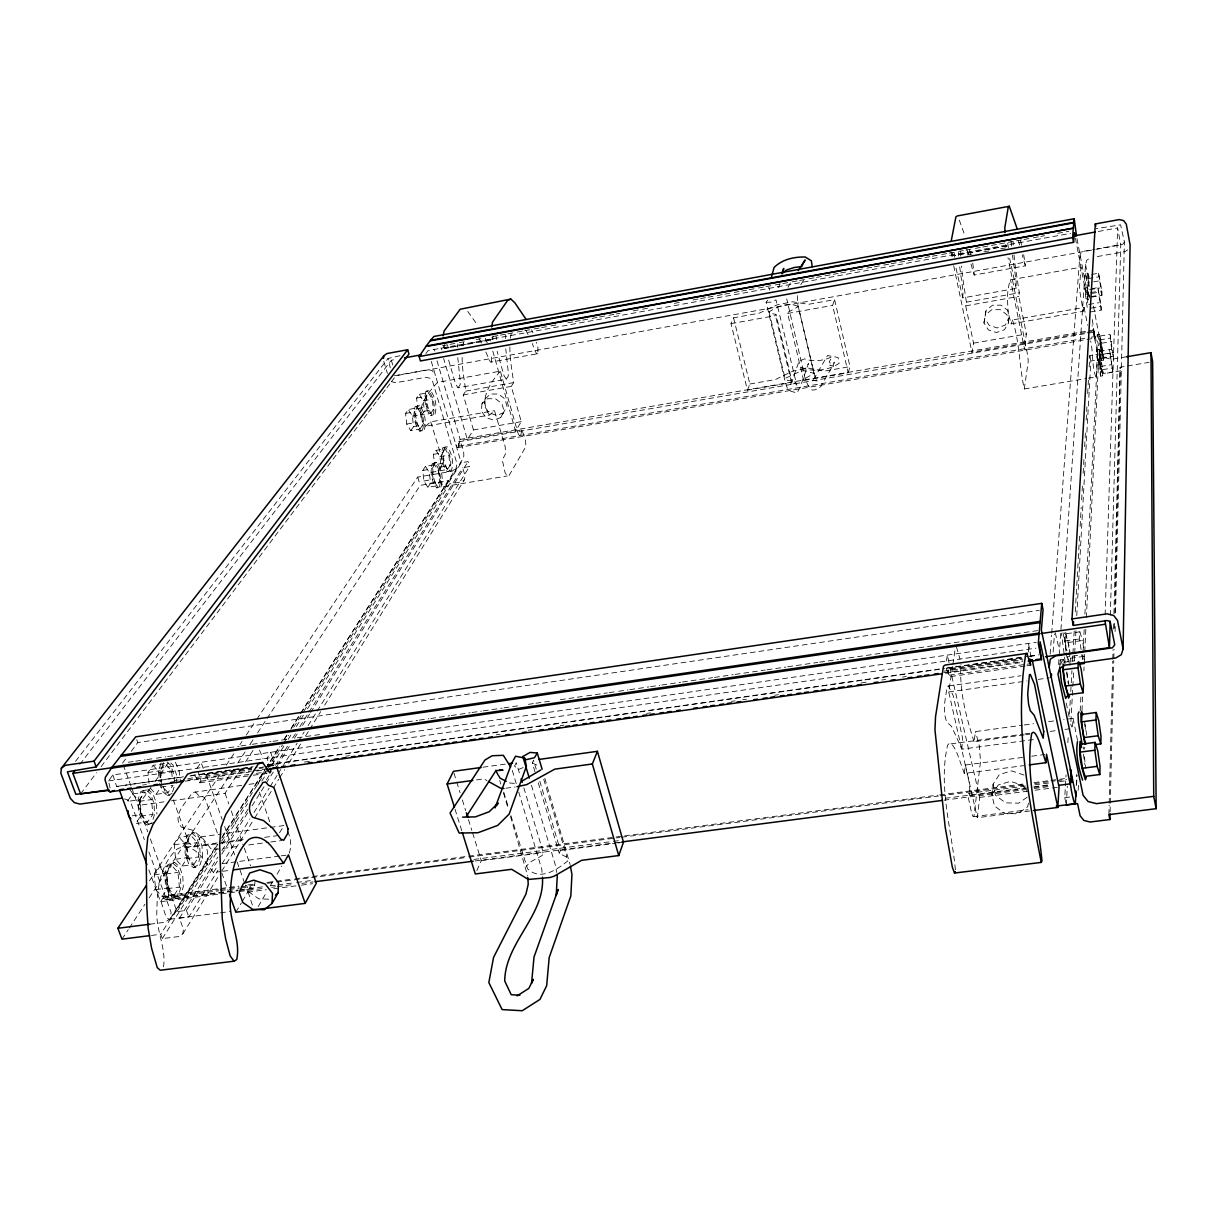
<?xml version="1.0" encoding="UTF-8"?>
<svg xmlns="http://www.w3.org/2000/svg" width="1217" height="1217" viewBox="0 0 1217 1217"><rect width="100%" height="100%" fill="white"/><g stroke="black" fill="none" stroke-linecap="round" stroke-linejoin="round"><path stroke-width="0.75" stroke-dasharray="5 3.75" d="M955.406 869.714C951.542 828.625 938.109 786.562 947.587 745.245A77.705 11.957 82.1 0 1 958.677 757.552L964.29 773.464L1023.664 765.63M1060.144 665.288L1060.22 656.663M505.633 338.569L505.694 335.116M1110.071 811.952L1113.768 660.496M1113.814 658.595L1114.042 649.133M1114.544 628.307L1114.726 620.731M1114.924 613.155L1120.157 367.215L1125.573 366.302M1115.076 631.532L1115.213 625.827M1115.533 612.531L1124.402 242.016L1120.598 224.826L1096.198 228.659M1108.885 814.645L1109.128 805.167M1109.174 803.281L1112.749 661.09M1112.81 659.188L1113.038 649.711M1113.57 628.854L1113.753 621.263M1113.951 613.687L1120.157 367.215M457.744 347.286L457.851 343.863M1110.345 615.346L1120.751 244.891L1117.632 227.944L1097.095 231.686M1112.855 371.93L1109.508 349.568L1112.855 371.93L1102.435 373.649L1100.579 366.469L1099.103 351.317L1111.577 349.203L1113.357 356.338L1103.104 358.057L1099.833 336.075L1110.071 334.356L1113.357 356.338M1105.127 614.828L1117.632 227.944M1111.577 349.203L1110.071 334.356M1102.435 373.649L1099.103 351.317M1103.104 358.057L1099.833 336.075M1078.201 790.305L1078.566 782.729M1081.989 710.637L1082.704 695.455M1083.875 670.795L1084.058 667.007M1084.408 659.416L1084.682 653.727M1084.773 651.825L1085.853 629.067M1086.385 617.688L1098.632 359.7L1090.843 361.008L1076.573 619.073M1090.66 311.917L1101.172 310.122L1101.339 306.334L1097.81 287.623L1090.812 288.825M1091.512 297.146L1101.872 295.366L1102.039 291.7L1098.555 273.232L1091.679 274.449M1076.254 785.452L1076.802 774.301M1076.604 784.874L1077.06 775.381M1080.209 710.895L1080.939 695.713M1082.704 659.675L1082.978 653.985M1083.069 652.084L1084.18 629.326M1084.925 614.144L1097.597 354.269L1092.09 325.441M1081.046 649.543L1079.509 638.925L1079.875 631.821L1065.423 633.859L1064.966 640.963L1066.503 651.567M1101.172 310.122L1097.81 287.623M1101.872 295.366L1098.555 273.232M1093.779 334.31L1094.737 338.052L1092.242 318.656M1087.131 332.317L1094.448 331.054L1094.844 338.128L457.714 447.628L455.751 444.311M1066.29 805.03L1067.339 786.06M1070.899 721.544L1073.744 670.308M1074.261 660.816L1074.581 655.126M1074.687 653.225L1075.95 630.452M1065.909 803.19L1064.738 797.698L1066.031 774.925M1067.857 742.674L1068.191 736.985M1069.484 714.212L1070.336 699.03M1070.762 691.439L1071.949 670.567M1072.496 661.09L1072.816 655.385M1072.922 653.499L1074.215 630.725M1075.28 611.755L1078.186 560.52M1078.292 558.618L1079.585 535.86M1080.133 526.368L1081.198 507.398M1081.639 499.807L1082.491 484.625M1083.145 473.246L1083.997 458.064M1084.651 446.669L1085.503 431.503M1086.157 420.108L1086.903 406.828M1087.663 393.547L1088.409 380.267M1089.169 366.986L1089.808 355.592L1097.597 354.269M1069.986 665.471L1069.652 652.997M1089.093 286.056L1088.226 275.042L1089.352 279.499M1058.592 664.528L1085.549 264.454L1086.705 260.301L1090.417 257.806M1072.512 726.732L1073.075 718.349L1063.688 719.612M1053.131 652.099L1054.439 633.905M1050.149 654.092L1051.564 635.137M1051.701 633.236L1079.555 259.753L1080.346 253.745L1084.058 251.234L1095.117 249.242M481.962 403.633L481.384 411.072L486.009 417.583L493.646 420.154L500.765 417.553L507.002 406.25L504.888 398.841L498.377 394.004L490.527 394.034L485.035 398.902L481.962 403.633L487.485 398.735L495.365 398.704L501.906 403.557L504.036 411.011L500.765 417.553M485.035 398.902L484.457 406.326L489.051 412.806L496.658 415.362L503.747 412.776M255.053 880.849L254.657 885.383L252.984 888.745L239.855 890.448M1026.509 788.418L970.101 795.735L969.264 782.744L948.728 691.941L952.561 666.429M797.287 295.64L797.85 304.828L814.782 375.977L817.079 380.951L811.298 380.221L813.215 380.008L827.545 355.531L838.117 357.479L839.137 363.335C827.727 370.82 812.317 372.402 799.675 367.169L805.441 368.66L808.468 363.518L800.056 387.569L796.937 392.908L791.035 391.326L787.475 388.816L785.193 381.682L766.117 302.318L767.547 300.188M1028.411 803.037L1027.696 806.749L1017.731 813.793L1004.603 813.473L994.426 805.943L991.916 794.701L993.057 784.189L999.4 774.514L1011.616 770.893L1023.999 775.062M1029.719 811.024L977.297 817.702L979.67 797.394L949.777 667.388M149.858 924.205L164.904 922.288L170.304 918.698L171.095 912.339L148.9 851.961M1013.989 254.885A48.193 4.807 80.5 0 0 1016.606 275.285L1019.314 292.765L1018.812 296.416L1026.372 333.99L1025.246 343.103L1008.011 257.745M217.676 844.492L160.735 934.276L162.348 938.611L178.762 936.558L182.824 933.88L183.417 929.134L179.416 918.196L217.858 857.057M964.29 773.464L965.385 765.021L1022.554 757.43M961.902 749.17L962.449 737.624L953.352 695.926L948.408 685.977L947.298 686.327C945.487 698.102 942.08 710.485 946.826 722.046L951.588 726.503L961.902 749.17L1035.819 739.236M956.03 268.181L962.799 297.891L1016.149 288.383L1016.149 281.431L1012.468 255.235M1024.166 734.916L974.056 741.685L975.502 731.6L1022.417 725.226M1008.619 322.748C1008.726 308.494 1005.151 294.073 1010.506 279.819L1080.97 267.192L1079.403 288.794L1083.191 311.309L1011.068 323.905L1007.661 310.259L1001.028 305.148L992.494 305.239L986.059 310.472L985.283 315.005L991.749 309.742L1000.328 309.666L1006.991 314.807L1008.619 322.748L1004.436 329.746L996.449 332.56L988.371 329.883L983.96 322.961L986.059 310.472M952.835 664.604L955.01 650.03M399.921 355.714L388.04 358.467L390.292 367.838M1025.064 666.018L949.154 676.758L947.845 667.312M946.43 661.014L947.343 655.081L949.138 663.037M1006.839 245.91L953.033 255.722L1006.839 245.91L1006.2 243.233M300.477 713.558L456.071 468.347L456.892 463.418L432.643 381.484L429.966 378.259L425.92 377.27L395.692 382.716L391.676 381.727M324.665 705.191L464.498 479.726L465.122 476.06L462.673 467.724L469.534 466.567L468.073 461.562L461.197 462.734L302.866 712.827M983.96 322.961L984.736 318.398L989.132 325.289L997.164 327.951L1005.12 325.152L1009.273 318.169M1085.305 332.637L971.911 352.306L973.554 343.148L965.72 305.832L966.42 302.166L963.758 284.763A47.95 5.75 80.4 0 1 961.415 266.067M485.826 351.972L490.405 362.179L537.853 353.691L537.914 347.332L536.347 342.236M962.799 297.891L963.012 290.924L959.665 266.629M491.607 362.027L491.242 353.782M1083.191 311.309L1084.088 307.414L1012.483 319.965L1011.068 323.905M439.322 487.135C441.725 479.072 440.235 469.473 434.849 462.916L432.263 463.586C429.799 471.648 431.305 481.323 436.736 487.865L438.485 487.576C433.054 481.019 431.563 471.344 434.013 463.281L436.599 462.627C441.969 469.184 443.475 478.783 441.071 486.83L436.736 487.865M444.524 447.324C442.136 455.28 443.657 464.757 448.921 471.253L451.431 470.583C453.774 462.627 452.252 453.226 447.035 446.715L445.316 447.019C450.533 453.515 452.055 462.932 449.697 470.873L447.187 471.557C441.908 465.061 440.387 455.569 442.79 447.613L447.035 446.715M289.342 853.117L290.924 846.636L290.194 838.285L287.76 831.15M433.069 414.967C435.58 406.95 433.83 397.457 428.627 390.855M422.345 430.529C424.916 422.405 423.181 412.715 417.827 406.067L415.164 406.554C412.533 414.708 414.282 424.459 419.698 431.092L421.462 430.788C416.062 424.14 414.312 414.388 416.929 406.25L419.591 405.748C424.946 412.411 426.68 422.086 424.109 430.225L419.698 431.092M426.041 391.296C423.486 399.328 425.25 408.897 430.499 415.484L432.233 415.18C427 408.577 425.235 399.024 427.775 390.992L426.041 391.296L430.377 390.551C435.564 397.153 437.314 406.645 434.819 414.662L430.499 415.484M779.686 284.063L778.789 287.547L776.294 285.721M1124.402 242.016L1122.759 244.252L1096.958 248.907M163.519 966.861C166.486 947.708 155.091 928.647 156.978 909.023C157.023 887.649 160.553 864.511 176.937 849.207A71.909 32.053 84.6 0 1 202.92 858.487L213.462 872.513L220.84 871.539M848.158 372.767L849.998 366.652L834.588 299.625L808.514 304.311L792.495 301.77L777.009 304.889L759.241 313.195L733.562 317.82L731.006 323.646L747.436 390.17L791.506 382.564L791.978 381.21L775.974 314.382L770.011 313.332L769.053 311.902C777.435 306.532 788.601 301.36 798.246 306.638L813.99 373.406L804.057 379.126L803.585 380.48L848.158 372.767L832.626 305.391L834.588 299.625M172.571 791.841L174.579 785.421M152.962 819.36L154.544 814.386L154.027 803.418L150.558 793.895L145.447 789.407L140.624 791.719L137.932 800.01L138.434 811.115L141.963 820.714L147.12 825.111L154.27 822.342M163.428 762.648L160.857 770.665L161.389 781.527M161.1 762.983L158.529 771L159.047 781.846M803.585 380.48L787.658 313.469L788.144 312.191L798.246 306.638M747.436 390.17L749.87 384.009L733.562 317.82M1084.864 747.147L1083.982 749.398L1082.126 744.454M791.506 382.564L775.472 315.659L775.974 314.382M510.912 815.618L527.539 868.755C540.302 881.169 556.823 869.836 567.731 860.982L566.909 857.3L559.257 853.315L560.413 850.44L539.45 780.036M523.842 787.81L543.345 852.645L542.158 855.536L530.353 862.001L526.337 866.291M257.73 784.874L264.5 769.616M535.008 771.974L532.316 762.937L533.533 760.184L536.225 769.22M476.805 870.642L481.278 860.693L472.363 832.093M515.004 765.341L516.251 762.587L520.055 775.199M1062.395 661.318L1063.415 659.386L1060.585 659.797L1059.672 665.167M173.21 799.706L189.137 843.396L193.731 846.941L200.729 836.855C207.24 843.959 209.415 855.155 205.962 864.192L172.129 917.588A10.527 4.777 84.6 0 1 165.253 914.423L161.389 902.695L163.504 898.313L166.729 899.926L168.57 896.579L168.22 887.649M788.008 287.318L790.533 282.694M148.839 869.866L160.568 901.721L163.747 896.807L166.607 899.317L168.874 895.21L168.113 887.376M258.232 906.574L266.721 892M270.493 885.52L273.323 880.652M277.096 874.171L281.812 866.078M235.839 912.218L241.362 902.938M242.274 901.386L247.796 892.107L245.286 885.018M521.91 429.936L520.344 436.949L518.183 433.769L500.339 371.155L437.496 382.412C426.756 393.973 413.293 411.194 425.418 426.269L489.584 415.058L494.513 410.677L505.161 446.548L505.648 453.713L502.286 459.874L505.025 472.455L507.17 475.984L509.025 475.573L525.196 447.795A7.378 2.191 80.1 0 0 524.892 438.318L521.91 429.936L459.874 440.645L458.094 447.658L455.827 444.524M509.877 346.951A45.881 13.387 79.6 0 0 511.246 365.937L513.665 382.594L511.262 386.397L521.272 421.645L515.582 431.122L492.353 349.614M182.824 933.88L217.782 877.518M221.768 871.068L253.745 819.528M254.733 817.93L278.708 779.276M279.712 777.663L284.702 769.616M288.703 763.165L300.69 743.846M305.68 735.798L308.677 730.961M309.681 729.348L320.664 711.641M179.416 918.196L188.848 916.994L217.919 870.338M221.935 863.903L250.002 818.858M254.018 812.424L269.048 788.297M270.052 786.684L277.065 775.427M278.069 773.814L281.081 768.992M282.085 767.379L297.115 743.252M298.119 741.64L304.144 731.995M308.144 725.56L316.161 712.69M317.165 711.078L469.534 466.567M213.462 872.513L217.828 865.53M221.905 850.622L248.207 808.803M266.417 779.838L269.444 775.016M275.514 765.356L287.653 746.051M292.719 738.004L295.746 733.182M299.793 726.747L307.886 713.877M308.905 712.264L462.673 467.724M150.36 838.909L176.997 911.624L186.46 910.407L217.737 860.541M221.783 854.106L248.025 812.271M252.056 805.837L265.184 784.919M266.188 783.307L273.262 772.05M277.293 765.615L290.422 744.698M294.453 738.263L297.48 733.44M302.531 725.393L309.59 714.136M310.609 712.523L468.073 461.562M800.816 284.702L803.661 280.184M176.997 911.624L217.6 847.488M221.661 841.084L266.325 770.544M267.329 768.931L282.557 744.895M283.576 743.283L288.642 735.266M293.723 727.249L301.846 714.425M162.348 938.611L217.128 851.854M222.209 843.822L247.568 803.646M261.777 781.162L266.858 773.13M271.923 765.097L284.109 745.808M288.17 739.388L291.213 734.566M296.279 726.534L303.383 715.277M307.445 708.857L449.499 483.925L461.456 481.902L464.498 479.726M170.304 918.698L217.189 844.324M222.163 836.961L264.88 769.646M265.899 768.049L279.119 747.208M284.2 739.206L287.258 734.399M291.319 727.979L299.458 715.155M221.753 838.087L264.454 770.757M265.473 769.159L279.712 746.706M284.793 738.704L286.832 735.494M290.893 729.074L300.051 714.653M301.055 713.056L448.51 480.609L449.499 483.925M279.53 832.732L284.124 825.522L222.97 833.828M174.366 894.891L179.401 887.056L177.971 872.391L171.521 865.439L159.397 867.097L154.255 874.856L155.67 889.627L162.226 896.518L174.366 894.891L167.855 887.999L166.425 873.197L171.521 865.439M193.883 864.481L198.721 856.951L197.321 842.605L191.069 835.653L179.173 837.311L174.229 844.765L175.628 859.232L181.972 866.108L193.883 864.481L187.585 857.589L186.186 843.107L191.069 835.653M425.494 466.324L422.755 470.447L423.927 480.989L427.852 487.348L436.949 485.781L439.641 481.597L438.455 471.116L434.591 464.727L433.419 454.367L436.082 450.366L445.057 448.784L448.83 455.128L450.001 465.442L447.4 469.503L429.388 472.683L425.494 466.324L443.597 463.19L447.4 469.503M521.272 421.645L473.459 429.951L467.358 439.443L443.627 358.452M448.617 360.095L455.706 384.329L458.033 387.797L506.272 379.202L508.25 376.129L508.265 372.235L505.755 348.883M162.226 896.518L167.307 888.669L165.908 874.034L159.397 867.097M181.972 866.108L186.855 858.578L185.456 844.248L179.173 837.311M427.852 487.348L430.559 483.164L429.388 472.683M438.424 471.055L441.056 466.993L439.885 456.679L436.082 450.366M457.714 447.628L458.992 446.061L458.611 441.817L460.163 439.428L1094.372 329.822M171.414 800.801L225.054 793.286L241.422 768.201M245.515 761.933L253.699 749.383M500.339 371.155C490.01 383.051 478.251 400.15 489.584 415.058M436.949 485.781L433.069 479.422L431.883 468.864L434.591 464.727M443.597 463.19L442.425 452.785L445.057 448.784M991.916 794.701L998.305 784.965L1010.627 781.344L1023.086 785.543L1026.95 791.278M121.989 939.159L128.257 929.636M129.291 928.054L144.929 904.246M149.113 897.903L233.573 769.387M237.741 763.044L245.043 751.939M250.261 743.998L253.379 739.236M257.563 732.893L265.899 720.205M266.949 718.608L420.23 485.37L448.51 480.609M149.448 880.789L222.042 771.548M226.24 765.219L234.668 752.547M239.932 744.637L242.031 741.457M246.23 735.129L255.707 720.89M256.757 719.293L417.72 477.079L452.009 471.253L456.071 468.347M473.459 429.951L463.236 394.917L465.807 391.098L463.403 374.517A45.668 14.148 79.5 0 1 462.156 355.607M194.172 774.925L199.907 782.805L200.972 781.208L198.204 771.7M458.033 387.797L460.148 384.709L460.193 380.83L457.775 357.585M443.307 346.054L444.311 348.518L492.9 339.649L492.915 335.725M196.987 768.246L201.064 762.298L203.619 769.555M132.592 793.986L139.301 801.334L140.716 816.105L135.406 823.666L147.668 821.931L152.901 814.371L151.486 799.584L144.838 792.206L132.592 793.986L127.237 801.455L139.529 799.675L144.838 792.206M150.497 788.297L155.943 794.366L167.976 792.617L172.997 785.361L169.574 785.863M419.926 429.023L422.695 425.022L421.508 414.48L417.553 407.862L408.395 409.505L405.565 413.461L406.737 424.064L410.753 430.666L419.926 429.023L415.94 422.421L414.754 411.802L417.553 407.862M430.712 413.445L433.404 409.566L432.233 399.191L428.369 392.619L419.333 394.262L416.579 398.081L417.75 408.532L421.675 415.073L430.712 413.445L426.832 406.904L425.646 396.438L428.369 392.619M155.943 794.366L161.024 787.11L167.87 786.106M410.753 430.666L413.552 426.665L412.38 416.123L408.395 409.505M421.675 415.073L424.398 411.194L423.227 400.819L419.333 394.262M150.954 787.308L138.114 805.471L164.006 801.836M155.244 781.253L169.163 761.583L172.997 765.006L176.359 774.377L176.8 783.307M167.976 792.617L161.481 785.33L160.081 770.726L165.162 763.561L171.597 770.909L172.479 779.945M149.052 783.429L148.018 772.491L153.159 765.326L165.162 763.561M1025.475 786.03L968.975 793.362L968.443 798.2L971.212 811.115A11.409 1.704 82 0 0 974.117 815.116L980.537 761.249L979.259 745.641L975.502 731.6M444.311 348.518L493.402 338.904M110.093 787.977L108.48 780.918L112.892 774.955L1036.382 642.287M122.582 763.074L126.918 757.217M131.253 751.361L137.764 742.568L1039.303 610.31M425.904 353.538L428.095 350.587L1070.641 233.329M80.581 793.895L96.569 772.673M101.148 766.619L362.849 419.652M363.989 418.131L367.412 413.582M368.553 412.076L371.991 407.528M373.132 406.006L376.555 401.473M377.696 399.952L381.134 395.403M382.275 393.897L385.698 389.349M386.839 387.827L390.277 383.279M391.418 381.773L394.84 377.224M79.82 764.352L391.326 360.262L396.94 359.243M75.515 761.34L388.04 358.467M425.418 426.269L430.742 421.843L494.513 410.677M791.978 381.21L786.045 379.963L785.041 378.411L801.227 370.926L805.243 370.82L813.99 373.406M1102.632 375.81L1102.876 370.12L1098.951 349.462L1096.334 350.131L1096.669 355.394L1100.64 376.144L1102.632 375.81L1099.818 363.229M1100.64 376.144L1098.951 349.462M1027.163 797.165L1018.675 803.174L1005.653 802.855L995.536 795.37L993.057 784.189M1127.627 249.896L1125.132 251.569L1095.893 256.817M1103.302 360.171L1103.545 354.649L1099.666 334.264L1097.11 334.888L1097.43 340.03L1101.339 360.506L1103.302 360.171L1100.533 347.727M1101.339 360.506L1099.666 334.264M173.833 898.116L178.473 895.393L180.983 886.965L180.435 876.057L177.058 866.778L172.114 862.61L167.444 865.196L164.873 873.623L165.406 884.653L168.844 894.023L173.833 898.116L176.191 897.811L180.801 895.088L183.311 886.661L182.763 875.753L179.386 866.474L174.442 862.29L172.114 862.61M193.397 867.599L197.854 865.059L200.242 856.905L199.694 846.241L196.424 837.098L191.632 832.915L187.144 835.318L184.68 843.472L185.227 854.258L188.559 863.492L193.397 867.599L195.694 867.295L200.136 864.755L202.539 856.601L201.992 845.937L198.706 836.779L193.929 832.595L191.632 832.915M174.442 862.29L169.787 864.876L167.231 873.304L167.763 884.348L171.186 893.719L176.191 897.811M193.929 832.595L189.441 835.014L186.992 843.168L187.54 853.954L190.871 863.188L195.694 867.295M252.984 888.745L249.941 887.087L247.994 891.483L251.767 903.333A10.618 4.472 84.2 0 0 253.79 907.045M147.12 825.111L151.912 822.662M159.625 783.429L162.469 791.309L167.444 795.72L172.069 793.454M146.207 789.848L142.982 791.385L140.305 799.675L140.807 810.781L144.336 820.395L149.478 824.791M112.892 774.955L116.634 786.456L183.402 776.674M523.204 767.547L518.351 769.524L514.319 765.843M1088.454 378.168L1096.274 376.753L1097.582 350.024L1094.448 331.054M1012.483 319.965C1019.816 342.585 1019.177 366.211 1024.288 388.968L1028.167 361.875A7.758 0.791 80.7 0 0 1027.042 352.063L1025.018 343.042L1025.155 350.116L1023.999 346.586L1010.506 279.819M430.742 421.843L441.71 457.409L442.136 464.544L438.47 470.72L441.239 483.21L443.49 486.694L445.498 486.268L463.16 458.398A7.332 2.358 80 0 0 462.962 448.967L459.874 440.645M1089.276 296.507L1087.161 287.608L1084.499 288.094L1087.496 309.559M1087.161 287.608L1087.739 299.458M241.635 785.376L192.347 792.495C186.597 802.611 171.369 814.629 181.287 827.058L192.636 830.222L202.494 838.026L210.8 848.629L213.796 849.649L221.159 848.675M442.532 345.719L448.145 344.685M450.016 344.35L457.486 342.981M459.357 342.631L464.97 341.612M476.182 339.558L481.795 338.539M493.007 336.485L498.62 335.466M500.491 335.116L506.089 334.097M507.961 333.762L515.445 332.393M517.316 332.043L522.93 331.024M524.786 330.689L532.27 329.32M534.141 328.97L539.755 327.951M541.626 327.601L549.095 326.247M550.966 325.897L556.58 324.878M567.791 322.824L573.405 321.805M575.276 321.455L580.874 320.436M582.745 320.086L590.23 318.732M592.101 318.382L597.699 317.363M599.57 317.013L607.055 315.659M608.926 315.309L614.539 314.29M616.395 313.94L620.138 313.256M633.236 310.867L640.705 309.498M642.576 309.164L648.189 308.144M674.355 303.352L681.839 301.983M693.051 299.945L698.664 298.91M700.536 298.576L706.149 297.541M708.005 297.207L715.49 295.837M717.361 295.503L722.974 294.468M724.845 294.134L732.315 292.765M734.186 292.43L739.799 291.395M741.67 291.061L747.268 290.026M749.14 289.692L756.624 288.323M758.495 287.988L764.093 286.953M765.965 286.619L773.449 285.25M775.32 284.915L780.918 283.88M782.79 283.546L790.274 282.177M792.145 281.827L797.759 280.808M799.615 280.473L807.099 279.104M808.97 278.754L814.584 277.735M816.455 277.4L831.409 274.662M833.28 274.312L838.878 273.293M840.749 272.958L848.234 271.589M850.105 271.239L855.703 270.22M857.574 269.885L865.059 268.516M866.93 268.166L872.528 267.147M874.399 266.797L881.884 265.443M883.755 265.093L889.368 264.074M891.224 263.724L906.193 261.001M908.065 260.651L923.018 257.928M924.89 257.578L930.488 256.559M932.359 256.209L939.843 254.855M941.715 254.505L947.313 253.486M949.184 253.136L956.668 251.767M958.54 251.432L964.138 250.413M966.009 250.063L973.494 248.694M975.365 248.359L980.978 247.34M982.834 246.99L997.803 244.252M999.674 243.917L1014.628 241.179M1016.499 240.844L1022.097 239.825M1023.969 239.475L1031.453 238.106M1033.324 237.771L1038.922 236.737M1040.794 236.402L1044.536 235.718M1057.619 233.329L1068.845 231.276M967.211 254.885L972.794 253.866M983.96 251.828L989.543 250.808M1000.709 248.77L1006.276 247.766M416.579 398.081L425.646 396.438M394.491 375.718L428.232 369.633L432.263 370.622L435.458 375.566M397.853 375.368L1094.6 249.607M1096.471 249.272L1120.751 244.891M971.014 264.028L973.965 275.057L1025.368 265.869L1023.573 253.881M731.006 323.646L775.472 315.659M787.658 313.469L832.626 305.391M423.227 400.819L432.233 399.191M417.75 408.532L426.832 406.904M405.565 413.461L414.754 411.802M424.398 411.194L433.404 409.566M412.38 416.123L421.508 414.48M1089.291 297.982L1085.458 273.688L1088.074 273.247L1089.398 278.1M406.737 424.064L415.94 422.421M413.552 426.665L422.695 425.022M465.807 391.098L513.665 382.594M966.42 302.166L1019.314 292.765M463.236 394.917L511.262 386.397M965.72 305.832L1018.812 296.416M417.827 406.067L419.591 405.748M433.419 454.367L442.425 452.785M439.885 456.679L448.83 455.128M1087.998 278.663L1098.373 276.852M1093.52 281.857L1100.396 280.671M1089.656 289.752L1100.031 287.957M1090.599 292.552L1097.612 291.35M1091.74 293.48L1102.039 291.7M973.554 343.148L1026.372 333.99M749.87 384.009L775.32 379.598L792.83 371.094L808.164 368.066L824.168 371.124L849.998 366.652M441.056 466.993L450.001 465.442M422.755 470.447L431.883 468.864M423.927 480.989L433.069 479.422M1090.949 296.629L1099.681 295.123M1088.759 304.448L1099.301 302.637M1090.873 308.129L1101.339 306.334M458.611 441.817L1094.25 332.104M458.992 446.061L1089.276 337.55M1091.147 337.231L1094.889 336.592M430.559 483.164L439.641 481.597M434.849 462.916L436.599 462.627M447.187 471.557L448.921 471.253M1126.623 356.764L1111.623 359.319L1105.873 357.92L1102.45 353.402L1092.942 303.368M1099.651 339.908L1109.934 338.174M1101.628 343.224L1111.851 341.505M1127.383 365.998L1149.031 362.347M1120.842 370.82L1107.211 373.117L1102.891 372.083L1100.351 368.705L1098.632 359.7M443.49 486.694L507.17 475.984M1024.288 388.968L1086.614 378.472M1103.256 354.162L1113.479 352.458M1098.921 355.258L1109.372 353.508M1100.944 358.513L1111.319 356.779M1100.579 366.469L1111.045 364.735M1102.602 369.649L1112.977 367.93M148.018 772.491L160.081 770.726M153.159 765.326L159.64 772.658L171.597 770.909M128.211 762.253L133.855 761.446M135.726 761.173L145.127 759.819M146.998 759.545L154.513 758.45M156.4 758.176L165.786 756.822M167.672 756.548L186.46 753.825M188.331 753.551L197.732 752.197M199.618 751.923L218.406 749.2M220.277 748.927L239.064 746.219M240.951 745.945L250.337 744.576M252.223 744.302L271.011 741.594M272.897 741.32L289.798 738.871M297.313 737.776L321.744 734.247M329.259 733.151L344.289 730.976M346.176 730.702L353.691 729.622M355.562 729.348L376.236 726.351M378.107 726.077L385.622 724.997M387.508 724.723L396.894 723.37M398.78 723.096L417.568 720.373M419.439 720.099L428.84 718.745M430.727 718.471L449.514 715.748M451.385 715.474L470.173 712.751M472.059 712.477L481.445 711.124M483.332 710.85L502.119 708.127M504.005 707.853L520.906 705.404M528.421 704.324L534.065 703.502M535.936 703.228L552.853 700.779M560.368 699.699L575.398 697.524M577.284 697.25L584.799 696.154M586.67 695.896L607.344 692.899M609.215 692.625L616.73 691.53M618.616 691.271L628.002 689.902M629.889 689.628L648.676 686.92M650.547 686.647L659.949 685.277M661.835 685.004L680.622 682.296M682.494 682.022L712.553 677.671M714.44 677.397L733.227 674.674M735.114 674.401L765.174 670.05M767.045 669.776L785.832 667.053M787.718 666.779L817.778 662.428M819.665 662.154L838.452 659.447M840.323 659.173L891.057 651.825M892.943 651.551L943.662 644.204M945.548 643.93L996.282 636.597M998.153 636.324L1037.614 630.604M139.301 801.334L151.486 799.584M108.48 780.918L1035.88 648.205M190.917 775.594L252.984 766.756M268.029 764.611L939.463 669M946.993 667.92L1027.863 656.404M1029.749 656.13L1039.151 654.792M116.634 786.456L182.504 777.07M190.035 776.005L252.147 767.151M267.208 765.006L944.818 668.529M946.704 668.27L1021.991 657.545M1029.521 656.465L1037.051 655.4M204.137 773.586L204.502 774.62L257.213 767.121M268.516 765.508L276.046 765.234M950.036 668.529L1021.839 658.306M204.502 774.62L251.6 768.718M259.13 767.638L266.645 766.573M268.516 766.299L274.16 765.508M950.857 669.259L1022.326 659.082M142.648 785.071L146.405 784.539M174.624 780.523L178.382 779.991M187.783 778.652L251.736 769.555M259.267 768.49L263.024 767.957M304.402 762.07L311.932 761.005M345.795 756.198L349.553 755.666M389.044 750.037L392.817 749.505M496.262 734.809L500.02 734.277M528.239 730.261L531.996 729.728M560.216 725.712L563.973 725.18M646.729 713.421L650.502 712.888M731.371 701.388L735.144 700.855M742.659 699.775L746.432 699.243M774.636 695.242L778.408 694.694M861.164 682.935L868.679 681.87M881.853 679.999L885.611 679.466M902.542 677.063L906.3 676.515M943.92 671.175L1022.919 659.949M132.166 815.862L140.959 814.614L147.668 821.931M140.716 816.105L152.901 814.371M187.737 780.067L251.676 770.985M253.562 770.726L264.834 769.114M943.768 672.712L1022.767 661.5M185.288 781.162L249.272 772.08M256.802 771.015L264.317 769.95M945.533 673.275L1022.691 662.322M200.972 781.208L248.8 774.438M256.163 773.388L269.033 771.563M949.397 675.176L1025.201 664.436M1027.057 664.178L1030.753 663.645M199.907 782.805L251.463 775.503M253.303 775.244L269.885 772.886M1026.905 665.76L1030.616 665.227M167.444 795.72L169.772 795.401L164.797 790.974L161.952 783.094M249.029 784.341L258.293 783.048M948.408 685.977L1021.002 675.77M1064.966 640.963L1079.509 638.925M1065.423 633.859L1068.146 642.515L1082.537 640.507L1083.556 647.505M948.728 691.941L1027.042 680.972M1038.238 679.405L1049.419 677.839M482.997 767.212L507.017 763.88M174.229 844.765L186.186 843.107M185.456 844.248L197.321 842.605M1085.458 273.688L1088.926 286.375L1087.45 273.338M1070.412 658.245L1084.819 656.252L1084.484 663.463L1081.822 654.837L1067.263 656.861L1068.906 662.018M1063.612 662.337L1074.702 660.801M476.547 779.93L483.91 778.91L486.937 780.599M175.628 859.232L187.585 857.589M186.855 858.578L198.721 856.951M505.831 788.251L515.141 786.973M200.729 836.855L221.114 834.086M1024.288 724.967L1033.674 723.704M1048.674 721.651L1054.302 720.89M154.255 874.856L166.425 873.197M165.908 874.034L177.971 872.391M186.186 847.123L246.245 839.015M950.949 743.891L1023.132 734.155M1024.973 733.897L1030.525 733.151M193.731 846.941L244.1 840.141M264.621 837.372L277.689 835.607M1026.007 734.672L1029.719 734.17M1050.134 731.417L1055.702 730.672M1064.981 729.424L1070.549 728.664M223 848.416L239.551 846.195M248.74 844.963L268.972 842.24M270.813 841.997L281.842 840.521M155.67 889.627L167.855 887.999M167.307 888.669L179.401 887.056M222.376 863.644L279.286 856.099M281.127 855.855L288.475 854.866M1031.773 756.213L1044.688 754.494M222.696 871.296L230.074 870.322M168.874 895.21L227.305 887.604M229.176 887.36L238.608 886.143M248.025 884.911L255.57 883.922M266.873 882.462L274.418 881.473M276.305 881.23L293.267 879.024M295.153 878.78L466.643 856.449M468.53 856.205L937.805 795.127M939.691 794.884L1024.501 783.839M1033.933 782.622L1049.008 780.66M1050.895 780.401L1065.97 778.439M163.747 896.807L218.421 889.703M220.307 889.46L227.838 888.471M229.724 888.227L239.156 887.01M241.027 886.767L258.004 884.561M267.421 883.329L274.966 882.355M276.852 882.097L467.222 857.346M469.108 857.103L619.894 837.479M621.781 837.235L938.444 796.055M940.33 795.812L1025.14 784.782M1034.572 783.55L1055.306 780.858M1057.193 780.614L1066.609 779.382M164.28 897.933L218.741 890.844M220.612 890.601L239.399 888.167M241.27 887.923L250.656 886.706M1034.891 784.798L1049.952 782.835M1059.368 781.618L1066.913 780.645M166.607 899.317L238.243 890.023M240.129 889.779L262.75 886.843M270.28 885.87L275.94 885.124M277.826 884.881L294.803 882.69M296.674 882.447L311.765 880.484M473.9 859.445L611.512 841.586M613.398 841.343L620.944 840.369M945.198 798.291L1026.266 787.764M1033.811 786.791L1048.887 784.828M166.729 899.926L237.984 890.692M1034.024 787.445L1050.94 785.254M160.568 901.721L237.787 891.711M239.658 891.468L264.15 888.304M271.68 887.33L275.438 886.828M277.324 886.584L294.271 884.394M301.801 883.42L313.104 881.96M475.056 860.967L612.516 843.153M614.402 842.909L620.046 842.179M943.951 800.208L1026.798 789.468M1034.344 788.494L1051.29 786.288M481.278 860.693L543.345 852.645M560.413 850.44L616.061 843.229M617.917 842.985L623.484 842.27M247.796 892.107L266.31 889.718M273.703 888.76L299.625 885.398M301.466 885.17L312.571 883.725M979.67 797.394L1027.665 791.187M1035.058 790.229L1059.049 787.125M1064.738 797.698L1070.397 796.968M169.893 919.246L218.649 913.024M220.52 912.78L229.907 911.579M973.478 816.683L1028 809.731M151.501 935.432L160.735 934.276M537.853 353.691L536.712 353.828L535.374 351.53L532.285 343.544M766.117 302.318L771.335 302.12L775.974 299.884L796.846 385.241L793.575 380.891L796.07 382.701L790.502 385.028L799.128 361.114L804.559 358.848C813.154 362.164 823.924 360.78 831.987 356.703L829.233 362.058L833.645 366.165L829.735 365.176L834.74 362.194L820.654 386.732L815.573 389.729L812.302 390.125L808.331 385.88L805.35 379.521L786.745 298.865M1025.368 265.869L1022.174 254.749M268.653 899.18L258.825 898.861L249.013 891.985L246.61 885.185M509.391 782.942L514.974 783.444M124.453 798.945L127.298 799.691L131.299 804.026L144.336 839.547M532.316 762.937L538.431 765.828M506.272 379.202L504.036 375.703L497.099 351.302M147.805 789.088L152.916 793.56L156.369 803.083L156.902 814.051M166.988 761.964L170.684 765.326L174.046 774.697L174.487 783.626M195.374 791.887L198.219 795.066L203.984 797.165L205.749 800.299L217.524 833.508M129.93 789.711L134.768 796.359M467.739 311.43L477.475 325.03M479.042 338.722L481.476 342.981M525.729 330.203L528.072 334.477M440.95 347.91L441.938 349.796M175.385 762.222L179.097 770.802L180.451 781.542M1016.149 288.383L1009.669 258.46M974.056 741.685C966.146 716.767 959.087 690.587 960.989 664.239M489.721 338.995L490.664 340.912M259.525 750.098L263.1 758.784M968.975 793.362L970.101 795.735M956.456 647.003L960.015 659.066M434.028 349.173L434.895 351.074M485.248 338.235L487.241 342.768M1094.844 338.128L1093.824 334.538M531.601 329.761L532.894 332.819M1070.656 724.115L1071.812 726.975M1055.276 632.749L1059.399 650.213M491.927 337.17L492.9 339.649M1060.585 659.797L1062.578 665.212M1063.415 659.386L1065.407 664.817M123.221 764.854L131.04 786.167M131.679 787.931L147.759 831.819M186.46 910.407L188.848 916.994M959.3 220.125L964.777 235.292M136.73 739.708L137.764 742.568M1062.943 632.764L1066.99 650.593M1065.712 632.353L1069.302 646.896L1071.006 661.82M221.874 873.045L228.233 890.844M946.324 668.513L949.154 676.758M269.702 821.718L258.506 789.514M206.479 775.123L222.133 819.437M224.643 826.526L234.653 854.897M237.163 861.986L244.663 883.253M225.054 793.286L228.781 803.905M231.276 810.963L243.689 846.332M244.298 848.097L250.504 865.774M274.16 764.717L270.782 752.273L266.979 758.237L269.946 766.923M768.733 287.212L769.676 290.072M1073.075 718.349L1077.745 741.549M455.006 809.183L461.775 830.77M966.815 249.591L968.276 254.247M453.971 773.114L456.208 780.264M456.755 782.044L460.102 792.769M462.338 799.919L465.67 810.644M468.454 819.589L471.8 830.313M1079.875 631.821L1082.537 640.507M503.747 792.084L508.706 808.377M383.796 361.373L387.417 373.376M417.72 477.079L420.23 485.37M391.326 360.262L392.878 365.419M499.715 780.462L500.796 784.067M503.503 793.073L507.839 807.479M510.547 816.485L527.585 875.708M531.433 785.284L555.135 864.268L556.686 872.483M544.805 778.317L570.088 864.542M543.725 779.26L566.909 857.3M538.249 782.82L559.257 853.315M512.281 770.407L516.586 784.828M518.731 792.054L541.854 869.623L542.386 876.407M431.29 361.388L461.197 462.734M952.15 256.772L950.949 251.873M437.009 360.764L460.163 439.428M1018.279 240.19L1019.618 244.891M1096.943 349.796L1099.757 362.347M1085.153 287.957L1087.724 299.276M1097.704 334.599L1100.457 347.012M1084.088 307.414L1087.618 325.258M1005.546 244.86L1006.124 246.945M1095.772 376.935C1091.619 365.222 1093.429 352.808 1090.599 340.912M969.386 249.789L970.694 254.688M1089.215 296.918L1087.313 289.433L1087.922 298.804M952.363 253.06L953.033 255.722M1020.439 240.464L1021.672 245.408M769.053 311.902L785.041 378.411M972.702 263.115L974.467 275.042M965.385 765.021L977.297 817.702M953.687 265.686L971.911 352.306M1031.058 656.997L1028.456 643.428L1028.578 652.54M1066.244 703.015L1067.705 710.043M1068.085 711.793L1069.18 717.072M1066.138 652.829L1067.948 661.652M1065.164 662.048L1061.452 633.159M1066.868 671.936L1068.952 685.658M1084.606 721.651L1087.192 738.278M1075.432 238.182L1087.785 302.896M1089.808 355.592L1090.843 361.008M1085.549 264.454L1089.063 282.983M1076.984 238.654L1088.698 300.051M444.357 344.594L444.844 347.773M1084.773 724.298L1085.534 729.485M1068.146 642.515L1069.408 651.247M1083.434 754.281L1084.971 764.915M1007.722 243.126L1008.361 247.599M1066.655 672.849L1068.207 683.574M954.174 252.908L954.797 257.365M1084.317 756.731L1085.899 768.551M1065.925 651.156L1064.236 632.764M496.095 336.577L496.414 339.421M447.704 345.415L448.008 348.245M1011.038 241.042L1011.555 246.351M159.64 772.658L160.507 781.694M139.529 799.675L140.959 814.614M958.327 252.467L958.631 255.996M1068.085 658.869L1068.237 662.215M1013.244 244.921A48.193 4.807 80.5 0 1 1013.153 242.016M960.73 256.102A47.95 5.75 80.4 0 1 960.654 251.6M510.425 338.159A45.881 13.387 79.6 0 1 511.216 333.701M463.068 345.263A45.668 14.148 79.5 0 1 463.677 342.388"/><path stroke-width="1.5" d="M1126.623 356.764L1150.978 352.641L1153.731 796.344L1096.456 803.646L1088.089 801.531L1083.1 795.294L1057.953 674.02L1059.611 668.392L1065.027 665.121L1115.852 657.956L1121.344 654.655L1123.093 648.965L1130.076 244.86L1126.288 224.141L1123.671 220.627L1119.244 219.577L1095.315 223.943L1072.01 618.936L1073.333 625.432L1106.953 620.564L1109.128 621.111L1110.406 622.754L1114.757 644.827L1112.353 647.84L1055.687 655.887L1050.271 659.173L1049.16 667.357M1066.29 805.03L1077.577 803.585L1080.118 815.786L1083.83 820.425L1090.097 822.007L1109.874 819.528L1110.01 813.854M1045.494 656.739L1109.448 647.642L1110.193 621.05M1099.788 774.529L1100.046 766.604L1097.719 750.63L1095.117 742.4L1080.498 744.302L1080.133 752.121L1082.461 768.246L1085.138 776.385L1099.788 774.529L1097.171 766.36L1094.828 750.22L1095.117 742.4M1095.406 744.561L1100.776 743.861L1101.02 736.285L1098.753 720.692L1096.213 712.493L1081.913 714.394L1081.563 721.864L1083.845 737.608L1085.929 744.104M1109.448 647.642L1104.945 620.518M1100.776 743.861L1098.236 735.737L1095.939 719.977L1096.213 712.493M272.06 903.41L272.486 893.263L265.291 884.074L253.836 880.165L243.506 883.39L239.171 892.198L242.807 902.451L252.695 909.373L264.226 909.753L272.06 903.41L278.084 892.913L278.526 882.812L271.376 873.669L259.997 869.79L249.744 873.015L245.408 881.777M1063.491 664.193L1063.141 669.776L1065.484 686.053L1068.283 694.709L1083.1 692.716L1083.465 685.156L1081.122 669.031L1078.947 662.048M1075.98 791.02L1075.432 802.17A11.531 1.278 81.7 0 1 1073.09 798.048C1072.968 799.295 1067.978 774.529 1071.629 782.561L1070.458 769.494M1076.224 792.45L1076.041 796.253L1041.372 630.056L1043.06 609.747L1041.737 603.358L135.696 736.848L112.147 767.014L105.377 777.237L105.012 779.762L108.48 790.807L110.017 791.841L183.402 781.436M1083.1 692.716L1080.377 684.03L1078.003 667.737L1078.292 662.154M1058.82 785.315L1070.123 783.854L1070.382 778.895L1071.508 781.892L1071.629 777.709L1070.397 769.174M557.295 875.768L556.199 895.575L558.101 889.505L534.035 956.988L531.54 983.306L533.32 979.305L528.817 988.417L517.134 995.856M1073.333 625.432L1073.546 621.659M1033.461 810.537L1057.801 807.434L1059.049 787.125L1032.122 659.599M1051.29 677.565L1051.549 673.929M1029.232 764.9L1045.92 762.694L1046.529 754.251L1057.801 807.434M1028.335 661.516L1041.509 659.66L1039.653 647.672L1040.139 641.755L1070.123 783.854M428.354 346.145L1073.424 228.142L426.209 346.069L419.135 356.566L420.428 360.932L1073.577 242.335L1074.383 232.645L1075.083 236.341M1041.509 659.66L1038.284 643.337L1041.737 603.358M1073.288 227.67L1072.664 237.589L1073.577 242.335M426.209 346.069L430.468 340.364L1073.744 222.331L1073.424 228.142M430.742 340.79L1073.866 222.817L1074.215 218.756L433.967 336.455L430.468 340.364M109.347 790.35L75.85 794.351L67.391 771.837L96.173 766.893L408.973 354.071L407.68 349.751L386.9 353.554L383.842 355.836L61.337 768.201L60.85 773.221L70.312 798.291L74.313 802.611L79.972 804.087L121.609 798.215M383.461 358.391L383.842 355.836M491.683 326.871L492.566 322.079L507.611 300.416L510.851 299.078L514.776 302.698L526.185 319.508M443.14 335.786L444.114 331.009L460.193 309.24L510.851 299.078M782.379 273.642L783.733 268.425L781.831 273.703M771.639 276.472L774.058 267.527C782.181 259.343 794.092 256.757 805.258 257.015L811.374 260.788L812.211 266.614M462.338 832.58L475.315 873.958L511.657 869.303L528.376 879.435L550.13 877.487L554.191 876.149L581.604 860.328L618.738 855.566L623.484 842.27L597.41 751.315L539.177 759.408M1086.325 777.359L1085.427 779.793C1081.457 767.684 1078.216 753.886 1080.285 741.32L1081.548 744.682M495.03 807.921L511.627 763.378L515.536 756.244L524.71 758.008L526.429 766.223L509.162 814.082L497.707 825.4L478.038 832.717L459.174 833.052L450.062 813.017L484.975 760.001L492.17 755.742L503.351 755.331L510.638 766.999M618.738 855.566L592.344 763.972L597.41 751.315M1077.486 741.701C1075.372 754.251 1078.627 768.064 1082.613 780.158M1078.977 711.884L1078.049 713.983L1078.445 722.487L1082.126 744.454M1029.917 658.899L1030.616 665.227L1026.965 653.377L945.092 665.06L943.464 666.292L935.538 716.722L934.96 729.82L945.183 827.225L952.318 867.067L954.493 873.03L1041.28 862.412L1041.965 860.906C1038.131 818.798 1025.079 776.476 1031.59 733.927A78.344 9.553 81.8 0 1 1040.885 746.569L1045.92 762.694M1069.545 696.002L1068.556 698.102L1064.343 681.992L1062.593 666.49M1066.716 696.398L1065.696 698.482L1061.467 682.387L1059.748 666.901M454.443 807.373L447.111 783.991L453.424 771.319L481.141 767.471M229.496 894.404L235.839 912.218L305.163 903.379L316.283 883.253L276.655 767.029M802.14 265.291L805.137 259.966L798.322 270.57M496.642 805.684L498.164 803.007L489.188 811.754L475.375 816.881L462.597 817.139M233.755 869.836L283.591 863.264L288.475 854.866L305.163 903.379M954.493 873.03L955.406 871.509M537.29 753.064L534.461 757.689L525.485 759.849L522.823 756.563L530.11 752.395L537.29 753.064L542.128 769.296M466.446 816.257L495.958 770.589L503.017 770.224L499.822 769.661M149.661 935.66L121.989 939.159L117.882 928.282L146.299 885.535M110.017 791.841L114.383 790.487M61.337 768.201L65.399 765.31L94.044 761.142L407.68 349.751M108.785 789.879L80.581 793.895L72.868 773.358L75.18 770.361M1026.965 653.377L1025.688 654.563C1014.43 723.948 1027.711 794.427 1041.28 862.412M1017.306 229.222L1009.304 206.266L1008.224 207.255L1004.816 227.731L1004.999 232.553M540.713 770.026L521.774 781.238M275.483 895.027L278.084 892.913M782.957 272.806L786.304 270.098L794.153 267.497L802.018 266.553M270.265 768.383L270.874 771.304L269.885 772.886L262.598 762.466L192.332 772.491L187.661 774.073L152.916 824.578L147.789 837.311L146.131 854.669L146.861 908.308L148.17 928.404L151.547 948.073L157.252 967.621L160.203 970.238L234.075 961.202L236.722 959.559C240.996 939.707 228.461 919.885 230.424 899.561C230.363 878.355 233.055 855.277 248.77 839.517A72.442 30.334 84.3 0 1 273.475 849.055L283.591 863.264M262.598 762.466L258.202 764.017L225.769 814.538L221.038 827.301L219.638 844.765L222.27 919.002L225.647 938.824L230.15 955.893L234.075 961.202M1009.304 206.266L957.201 215.972L955.877 216.991L951.253 240.829M404.409 357.889L421.204 354.816M1074.687 235.779L1095.224 232.036M419.135 356.566L1072.664 237.589M120.909 755.255L1039.881 621.431M120.97 756.32L1040.048 622.587M1072.01 618.936L1107.135 613.824L1113.646 615.437L1117.495 620.381L1123.093 648.965M112.147 767.014L1038.907 633.083M72.868 773.358L112.344 767.653M1040.915 633.54L1104.823 624.306M112.207 768.079L1039.059 634.24M120.027 789.681L123.784 789.148M127.557 788.616L131.314 788.084M136.958 787.277L140.716 786.745M153.874 784.874L157.647 784.341M170.806 782.47L174.563 781.938M180.207 781.131L183.965 780.599M272.365 768.049L278.008 767.242M281.766 766.71L285.523 766.178M291.167 765.387L294.925 764.839M308.099 762.983L311.856 762.435M317.5 761.644L321.258 761.112M325.03 760.579L328.788 760.032M334.432 759.241L338.189 758.708M341.947 758.176L345.704 757.628M351.348 756.837L355.121 756.305M358.878 755.772L362.636 755.225M368.279 754.434L372.037 753.901M375.81 753.369L379.567 752.821M385.211 752.03L388.968 751.497M394.612 750.691L398.37 750.159M402.127 749.626L405.9 749.094M411.529 748.288L415.301 747.755M419.059 747.223L422.816 746.69M428.46 745.884L432.218 745.352M435.99 744.819L439.748 744.287M445.392 743.481L449.149 742.948M452.907 742.416L456.679 741.883M462.308 741.077L466.081 740.544M469.838 740.012L475.482 739.206M479.239 738.673L482.997 738.141M488.641 737.335L492.398 736.802M505.572 734.931L509.33 734.399M522.504 732.528L526.261 731.995M539.42 730.124L543.178 729.591M548.821 728.8L552.594 728.253M556.352 727.72L560.109 727.188M565.753 726.397L569.51 725.849M573.283 725.317L577.041 724.784M582.684 723.993L586.442 723.446M590.199 722.913L593.957 722.381M599.601 721.59L603.373 721.042M607.131 720.51L610.888 719.977M616.532 719.186L620.29 718.654M624.047 718.106L629.691 717.315M633.464 716.783L637.221 716.25M642.865 715.444L646.623 714.911M650.38 714.379L654.153 713.847M659.781 713.04L663.554 712.508M667.312 711.975L671.069 711.443M676.713 710.637L680.47 710.104M693.644 708.233L697.402 707.701M703.046 706.894L706.803 706.362M710.561 705.83L714.333 705.297M719.977 704.491L723.735 703.958M727.492 703.426L731.25 702.894M736.894 702.087L740.651 701.555M753.825 699.684L757.582 699.151M763.226 698.345L766.984 697.813M770.757 697.28L774.514 696.748M780.158 695.941L783.915 695.409M787.673 694.877L791.43 694.344M797.074 693.538L800.847 693.005M804.604 692.473L808.362 691.941M814.006 691.134L817.763 690.602M821.521 690.069L825.293 689.537M830.937 688.731L834.695 688.198M838.452 687.666L844.096 686.875M847.853 686.327L851.626 685.795M857.255 685.004L861.028 684.471M874.186 682.6L877.944 682.068M891.118 680.197L894.875 679.664M908.034 677.793L911.807 677.26M917.451 676.454L921.208 675.922M924.966 675.389L928.723 674.857M934.367 674.051L938.124 673.518M1028.411 660.694L1032.168 660.162M1035.926 659.629L1039.683 659.097M266.204 769.676L941.775 673.807M508.858 763.622L512.555 763.105M1079.053 664.223L1084.484 663.463M1063.141 669.776L1078.003 667.737M447.111 783.991L472.865 780.432M592.344 763.972L554.739 769.159L526.718 784.615L516.997 786.714M1065.484 686.053L1080.377 684.03M1081.563 721.864L1095.939 719.977M1083.845 737.608L1098.236 735.737M1080.133 752.121L1094.828 750.22M314.99 881.716L473.17 861.21M621.933 841.936L942.064 800.451M1082.461 768.246L1097.171 766.36M1056.219 806.126L1075.022 803.722M117.882 928.282L149.858 924.205M1150.978 352.641L1152.636 361.738L1156.15 808.681L1108.885 814.645L1109.874 819.528M519.887 995.202L511.216 994.73L504.72 980.993C505.101 942.932 544.364 915.945 542.508 878.096M503.96 788.494L500.583 788.19L488.458 781.451M506.242 781.329L499.959 778.104L498.787 775.807M130.904 818.798L128.652 816.364L128.12 810.765M466.263 812.789L468.469 817.2M495.791 770.361L498.088 775.062M1074.215 218.756L1076.497 235.839M94.044 761.142L96.173 766.893M119.494 790.259L146.877 864.572M1082.947 714.866L1081.715 711.519L1080.802 713.603L1081.213 722.107L1084.879 744.089M1080.498 744.302L1081.563 747.588M521.135 778.804L522.215 782.409M522.823 756.563L529.289 778.104M1153.731 796.344L1156.15 808.681M1095.315 223.943L1095.756 226.301M570.393 866.185L571.944 874.399L570.834 895.986L549.186 957.536L546.646 985.755L539.952 999.431L522.215 1010.734L502.119 1009.593L488.838 982.56L493.57 957.368L525.957 894.069L528.239 884.211L527.722 877.411M1043.714 731.554L1043.212 738.247L1034.176 715.216L1030.221 710.622L1028.578 704.202L1027.696 694.238L1029.43 674.781L1030.312 674.461L1034.602 684.593L1043.714 731.554M287.988 828.96L287.623 833.599L283.683 840.262L280.838 839.213L272.867 828.473L263.465 820.547L252.664 817.261C243.202 804.969 257.243 792.845 262.811 782.577L265.686 781.999L268.394 785.224L273.886 787.384L287.988 828.96"/></g></svg>
